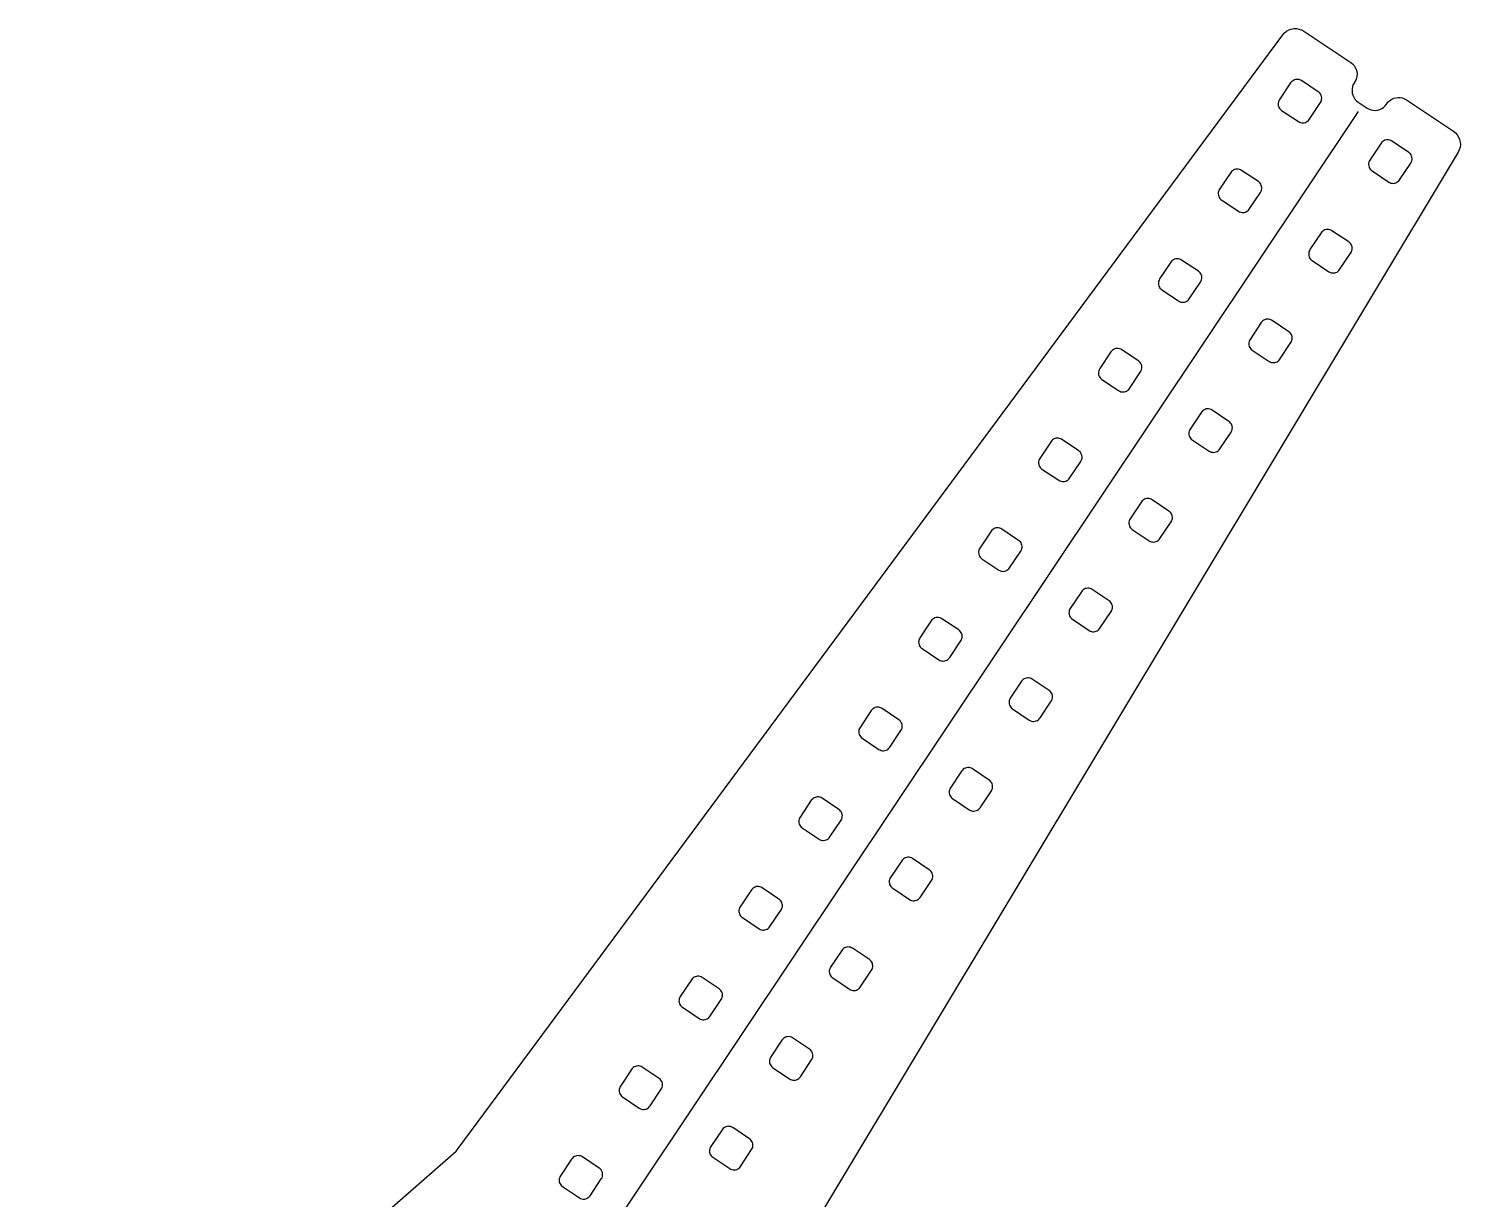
# Model space of a CAD drawing. Header units: millimetres. Extents: x -634 to 510, y -334 to 258.
# Drawn here: x -338 to -153.6, y 107 to 257.7 of the extents above; entities that cross this region are included whole.
import ezdxf

# ---------------------------------------------------------------- set-up
doc = ezdxf.new("R2010")
doc.units = ezdxf.units.MM
doc.layers.add('LED_STRIP', color=30, linetype='Continuous')
doc.layers.add('OUTLINE', color=7, linetype='Continuous')

msp = doc.modelspace()

# ---------------------------------------------------------------- linework, layer by layer
at = {"layer": 'LED_STRIP'}
msp.add_lwpolyline([(-318.92, 19.33), (-166.75, 247.07)], dxfattribs=at)
at = {"layer": 'OUTLINE'}
msp.add_lwpolyline([(-337.99, 65.01), (-282.95, 113.21), (-282.8, 113.36), (-282.66, 113.53), (-176.5, 256.94), (-176.28, 257.19), (-176.02, 257.4), (-175.72, 257.57), (-175.4, 257.68), (-175.07, 257.74), (-174.73, 257.74), (-174.4, 257.68), (-174.08, 257.57), (-173.78, 257.41), (-167.73, 253.36), (-167.5, 253.19), (-167.31, 252.98), (-167.15, 252.74), (-167.04, 252.48), (-166.96, 252.21), (-166.92, 251.93), (-166.94, 251.64), (-166.99, 251.37), (-167.09, 251.1), (-167.23, 250.85), (-167.27, 250.79), (-167.41, 250.54), (-167.51, 250.28), (-167.56, 250), (-167.57, 249.72), (-167.54, 249.43), (-167.46, 249.16), (-167.34, 248.9), (-167.19, 248.67), (-166.99, 248.46), (-166.77, 248.28), (-165.62, 247.51), (-165.37, 247.38), (-165.11, 247.28), (-164.83, 247.22), (-164.54, 247.21), (-164.26, 247.24), (-163.99, 247.32), (-163.73, 247.44), (-163.5, 247.6), (-163.29, 247.79), (-163.11, 248.01), (-163.07, 248.08), (-162.9, 248.3), (-162.69, 248.49), (-162.45, 248.65), (-162.19, 248.77), (-161.92, 248.84), (-161.64, 248.88), (-161.35, 248.87), (-161.08, 248.81), (-160.81, 248.71), (-160.56, 248.57), (-154.5, 244.53), (-154.24, 244.32), (-154.02, 244.06), (-153.84, 243.78), (-153.71, 243.46), (-153.63, 243.13), (-153.62, 242.8), (-153.66, 242.46), (-153.75, 242.14), (-153.9, 241.83), (-245.77, 88.88)], dxfattribs=at)
for points in [[(-177.08, 248.01), (-177.06, 247.85), (-177.02, 247.7), (-176.95, 247.56), (-176.86, 247.43), (-176.76, 247.31), (-176.63, 247.21), (-174.47, 245.77), (-174.34, 245.69), (-174.19, 245.64), (-174.03, 245.61), (-173.88, 245.6), (-173.72, 245.62), (-173.57, 245.66), (-173.43, 245.73), (-173.3, 245.82), (-173.18, 245.92), (-173.09, 246.05), (-171.64, 248.21), (-171.56, 248.34), (-171.51, 248.49), (-171.48, 248.65), (-171.47, 248.8), (-171.49, 248.96), (-171.53, 249.11), (-171.6, 249.25), (-171.69, 249.38), (-171.79, 249.5), (-171.92, 249.59), (-174.08, 251.04), (-174.22, 251.12), (-174.36, 251.17), (-174.52, 251.2), (-174.67, 251.21), (-174.83, 251.19), (-174.98, 251.15), (-175.12, 251.08), (-175.25, 250.99), (-175.37, 250.89), (-175.47, 250.76), (-176.91, 248.6), (-176.99, 248.46), (-177.04, 248.32), (-177.07, 248.16), (-177.08, 248.01)], [(-165.44, 240.23), (-165.42, 240.07), (-165.38, 239.92), (-165.31, 239.78), (-165.22, 239.65), (-165.12, 239.53), (-164.99, 239.44), (-162.83, 237.99), (-162.7, 237.92), (-162.55, 237.86), (-162.39, 237.83), (-162.24, 237.82), (-162.08, 237.84), (-161.93, 237.89), (-161.79, 237.95), (-161.66, 238.04), (-161.54, 238.14), (-161.45, 238.27), (-160, 240.43), (-159.92, 240.57), (-159.87, 240.71), (-159.84, 240.87), (-159.83, 241.02), (-159.85, 241.18), (-159.89, 241.33), (-159.96, 241.47), (-160.05, 241.6), (-160.15, 241.72), (-160.28, 241.82), (-162.44, 243.26), (-162.58, 243.34), (-162.72, 243.39), (-162.88, 243.42), (-163.03, 243.43), (-163.19, 243.41), (-163.34, 243.37), (-163.48, 243.3), (-163.61, 243.22), (-163.73, 243.11), (-163.83, 242.99), (-165.27, 240.82), (-165.35, 240.69), (-165.4, 240.54), (-165.43, 240.39), (-165.44, 240.23)], [(-184.78, 236.3), (-184.73, 236.15), (-184.67, 236.01), (-184.58, 235.88), (-184.47, 235.76), (-184.35, 235.67), (-182.19, 234.22), (-182.05, 234.15), (-181.9, 234.09), (-181.75, 234.06), (-181.59, 234.05), (-181.44, 234.07), (-181.29, 234.12), (-181.14, 234.18), (-181.01, 234.27), (-180.9, 234.37), (-180.8, 234.5), (-179.36, 236.66), (-179.28, 236.8), (-179.23, 236.94), (-179.2, 237.1), (-179.19, 237.25), (-179.21, 237.41), (-179.25, 237.56), (-179.32, 237.7), (-179.4, 237.83), (-179.51, 237.95), (-179.63, 238.05), (-181.8, 239.49), (-181.93, 239.57), (-182.08, 239.62), (-182.23, 239.65), (-182.39, 239.66), (-182.55, 239.64), (-182.7, 239.6), (-182.84, 239.53), (-182.97, 239.45), (-183.09, 239.34), (-183.18, 239.22), (-184.63, 237.05), (-184.7, 236.92), (-184.76, 236.77), (-184.79, 236.62), (-184.79, 236.46), (-184.78, 236.3)], [(-173.15, 228.68), (-173.14, 228.52), (-173.09, 228.37), (-173.03, 228.23), (-172.94, 228.1), (-172.83, 227.99), (-172.71, 227.89), (-170.55, 226.44), (-170.41, 226.37), (-170.26, 226.31), (-170.11, 226.28), (-169.95, 226.28), (-169.8, 226.29), (-169.65, 226.34), (-169.5, 226.4), (-169.37, 226.49), (-169.26, 226.6), (-169.16, 226.72), (-167.72, 228.88), (-167.64, 229.02), (-167.59, 229.17), (-167.56, 229.32), (-167.55, 229.48), (-167.57, 229.63), (-167.61, 229.78), (-167.68, 229.93), (-167.76, 230.06), (-167.87, 230.17), (-167.99, 230.27), (-170.15, 231.71), (-170.29, 231.79), (-170.44, 231.84), (-170.59, 231.87), (-170.75, 231.88), (-170.91, 231.86), (-171.06, 231.82), (-171.2, 231.75), (-171.33, 231.67), (-171.44, 231.56), (-171.54, 231.44), (-172.99, 229.28), (-173.06, 229.14), (-173.12, 228.99), (-173.15, 228.84), (-173.15, 228.68)], [(-192.51, 224.91), (-192.49, 224.75), (-192.45, 224.6), (-192.38, 224.46), (-192.3, 224.33), (-192.19, 224.22), (-192.07, 224.12), (-189.91, 222.67), (-189.77, 222.6), (-189.62, 222.54), (-189.47, 222.51), (-189.31, 222.51), (-189.15, 222.52), (-189, 222.57), (-188.86, 222.63), (-188.73, 222.72), (-188.62, 222.83), (-188.52, 222.95), (-187.07, 225.11), (-187, 225.25), (-186.94, 225.4), (-186.91, 225.55), (-186.91, 225.71), (-186.92, 225.86), (-186.97, 226.01), (-187.03, 226.16), (-187.12, 226.29), (-187.23, 226.4), (-187.35, 226.5), (-189.51, 227.94), (-189.65, 228.02), (-189.8, 228.07), (-189.95, 228.1), (-190.11, 228.11), (-190.26, 228.09), (-190.41, 228.05), (-190.56, 227.98), (-190.69, 227.9), (-190.8, 227.79), (-190.9, 227.67), (-192.34, 225.51), (-192.42, 225.37), (-192.47, 225.22), (-192.5, 225.07), (-192.51, 224.91)], [(-180.85, 216.98), (-180.81, 216.83), (-180.74, 216.68), (-180.66, 216.55), (-180.55, 216.44), (-180.43, 216.34), (-178.26, 214.9), (-178.13, 214.82), (-177.98, 214.76), (-177.83, 214.73), (-177.67, 214.73), (-177.51, 214.75), (-177.36, 214.79), (-177.22, 214.85), (-177.09, 214.94), (-176.97, 215.05), (-176.88, 215.17), (-175.43, 217.33), (-175.36, 217.47), (-175.3, 217.62), (-175.27, 217.77), (-175.27, 217.93), (-175.28, 218.08), (-175.33, 218.24), (-175.39, 218.38), (-175.48, 218.51), (-175.59, 218.62), (-175.71, 218.72), (-177.87, 220.17), (-178.01, 220.24), (-178.16, 220.3), (-178.31, 220.33), (-178.47, 220.33), (-178.62, 220.31), (-178.77, 220.27), (-178.92, 220.21), (-179.05, 220.12), (-179.16, 220.01), (-179.26, 219.89), (-180.7, 217.73), (-180.78, 217.59), (-180.83, 217.44), (-180.86, 217.29), (-180.87, 217.13), (-180.85, 216.98)], [(-200.23, 213.36), (-200.21, 213.21), (-200.17, 213.06), (-200.1, 212.91), (-200.01, 212.78), (-199.91, 212.67), (-199.78, 212.57), (-197.62, 211.13), (-197.48, 211.05), (-197.34, 210.99), (-197.18, 210.96), (-197.03, 210.96), (-196.87, 210.98), (-196.72, 211.02), (-196.58, 211.08), (-196.45, 211.17), (-196.33, 211.28), (-196.23, 211.4), (-194.79, 213.56), (-194.71, 213.7), (-194.66, 213.85), (-194.63, 214), (-194.62, 214.16), (-194.64, 214.31), (-194.68, 214.47), (-194.75, 214.61), (-194.84, 214.74), (-194.94, 214.85), (-195.07, 214.95), (-197.23, 216.39), (-197.36, 216.47), (-197.51, 216.53), (-197.67, 216.56), (-197.82, 216.56), (-197.98, 216.54), (-198.13, 216.5), (-198.27, 216.44), (-198.4, 216.35), (-198.52, 216.24), (-198.61, 216.12), (-200.06, 213.96), (-200.14, 213.82), (-200.19, 213.67), (-200.22, 213.52), (-200.23, 213.36)], [(-188.59, 205.58), (-188.57, 205.43), (-188.53, 205.28), (-188.46, 205.13), (-188.37, 205), (-188.27, 204.89), (-188.14, 204.79), (-185.98, 203.35), (-185.84, 203.27), (-185.7, 203.22), (-185.54, 203.19), (-185.39, 203.18), (-185.23, 203.2), (-185.08, 203.24), (-184.94, 203.31), (-184.81, 203.39), (-184.69, 203.5), (-184.59, 203.62), (-183.15, 205.79), (-183.07, 205.92), (-183.02, 206.07), (-182.99, 206.22), (-182.98, 206.38), (-183, 206.54), (-183.04, 206.69), (-183.11, 206.83), (-183.2, 206.96), (-183.3, 207.08), (-183.43, 207.17), (-185.59, 208.62), (-185.72, 208.69), (-185.87, 208.75), (-186.03, 208.78), (-186.18, 208.78), (-186.34, 208.77), (-186.49, 208.72), (-186.63, 208.66), (-186.76, 208.57), (-186.88, 208.46), (-186.97, 208.34), (-188.42, 206.18), (-188.5, 206.04), (-188.55, 205.9), (-188.58, 205.74), (-188.59, 205.58)], [(-207.92, 201.66), (-207.88, 201.51), (-207.82, 201.36), (-207.73, 201.23), (-207.62, 201.12), (-207.5, 201.02), (-205.34, 199.58), (-205.2, 199.5), (-205.05, 199.45), (-204.9, 199.42), (-204.74, 199.41), (-204.59, 199.43), (-204.44, 199.47), (-204.29, 199.54), (-204.16, 199.62), (-204.05, 199.73), (-203.95, 199.85), (-202.51, 202.02), (-202.43, 202.15), (-202.38, 202.3), (-202.34, 202.45), (-202.34, 202.61), (-202.36, 202.77), (-202.4, 202.92), (-202.47, 203.06), (-202.55, 203.19), (-202.66, 203.31), (-202.78, 203.4), (-204.94, 204.85), (-205.08, 204.92), (-205.23, 204.98), (-205.38, 205.01), (-205.54, 205.01), (-205.69, 205), (-205.85, 204.95), (-205.99, 204.89), (-206.12, 204.8), (-206.23, 204.69), (-206.33, 204.57), (-207.78, 202.41), (-207.85, 202.27), (-207.91, 202.12), (-207.94, 201.97), (-207.94, 201.81), (-207.92, 201.66)], [(-196.28, 193.88), (-196.24, 193.73), (-196.18, 193.59), (-196.09, 193.46), (-195.98, 193.34), (-195.86, 193.24), (-193.7, 191.8), (-193.56, 191.72), (-193.41, 191.67), (-193.26, 191.64), (-193.1, 191.63), (-192.95, 191.65), (-192.8, 191.69), (-192.65, 191.76), (-192.52, 191.85), (-192.41, 191.95), (-192.31, 192.08), (-190.87, 194.24), (-190.79, 194.37), (-190.73, 194.52), (-190.7, 194.68), (-190.7, 194.83), (-190.72, 194.99), (-190.76, 195.14), (-190.82, 195.28), (-190.91, 195.41), (-191.02, 195.53), (-191.14, 195.62), (-193.3, 197.07), (-193.44, 197.15), (-193.59, 197.2), (-193.74, 197.23), (-193.9, 197.24), (-194.05, 197.22), (-194.21, 197.18), (-194.35, 197.11), (-194.48, 197.02), (-194.59, 196.92), (-194.69, 196.79), (-196.13, 194.63), (-196.21, 194.49), (-196.27, 194.35), (-196.3, 194.19), (-196.3, 194.04), (-196.28, 193.88)], [(-215.64, 190.11), (-215.6, 189.96), (-215.53, 189.82), (-215.45, 189.69), (-215.34, 189.57), (-215.22, 189.47), (-213.05, 188.03), (-212.92, 187.95), (-212.77, 187.9), (-212.62, 187.87), (-212.46, 187.86), (-212.3, 187.88), (-212.15, 187.92), (-212.01, 187.99), (-211.88, 188.08), (-211.76, 188.18), (-211.67, 188.31), (-210.22, 190.47), (-210.15, 190.6), (-210.09, 190.75), (-210.06, 190.9), (-210.05, 191.06), (-210.07, 191.22), (-210.12, 191.37), (-210.18, 191.51), (-210.27, 191.64), (-210.38, 191.76), (-210.5, 191.85), (-212.66, 193.3), (-212.8, 193.38), (-212.94, 193.43), (-213.1, 193.46), (-213.26, 193.47), (-213.41, 193.45), (-213.56, 193.41), (-213.7, 193.34), (-213.83, 193.25), (-213.95, 193.15), (-214.05, 193.02), (-215.49, 190.86), (-215.57, 190.72), (-215.62, 190.58), (-215.65, 190.42), (-215.66, 190.27), (-215.64, 190.11)], [(-204.02, 182.49), (-204, 182.33), (-203.96, 182.18), (-203.89, 182.04), (-203.81, 181.91), (-203.7, 181.79), (-203.58, 181.7), (-201.41, 180.25), (-201.28, 180.17), (-201.13, 180.12), (-200.98, 180.09), (-200.82, 180.08), (-200.66, 180.1), (-200.51, 180.14), (-200.37, 180.21), (-200.24, 180.3), (-200.12, 180.4), (-200.03, 180.53), (-198.58, 182.69), (-198.51, 182.83), (-198.45, 182.97), (-198.42, 183.13), (-198.41, 183.28), (-198.43, 183.44), (-198.48, 183.59), (-198.54, 183.73), (-198.63, 183.86), (-198.73, 183.98), (-198.86, 184.08), (-201.02, 185.52), (-201.16, 185.6), (-201.3, 185.65), (-201.46, 185.68), (-201.61, 185.69), (-201.77, 185.67), (-201.92, 185.63), (-202.06, 185.56), (-202.19, 185.47), (-202.31, 185.37), (-202.41, 185.24), (-203.85, 183.08), (-203.93, 182.95), (-203.98, 182.8), (-204.01, 182.64), (-204.02, 182.49)], [(-223.38, 178.72), (-223.36, 178.56), (-223.31, 178.41), (-223.25, 178.27), (-223.16, 178.14), (-223.06, 178.02), (-222.93, 177.93), (-220.77, 176.48), (-220.63, 176.4), (-220.49, 176.35), (-220.33, 176.32), (-220.18, 176.31), (-220.02, 176.33), (-219.87, 176.37), (-219.73, 176.44), (-219.6, 176.53), (-219.48, 176.63), (-219.38, 176.76), (-217.94, 178.92), (-217.86, 179.06), (-217.81, 179.2), (-217.78, 179.36), (-217.77, 179.51), (-217.79, 179.67), (-217.83, 179.82), (-217.9, 179.96), (-217.98, 180.09), (-218.09, 180.21), (-218.21, 180.31), (-220.38, 181.75), (-220.51, 181.83), (-220.66, 181.88), (-220.81, 181.91), (-220.97, 181.92), (-221.13, 181.9), (-221.28, 181.86), (-221.42, 181.79), (-221.55, 181.7), (-221.67, 181.6), (-221.76, 181.47), (-223.21, 179.31), (-223.28, 179.18), (-223.34, 179.03), (-223.37, 178.87), (-223.38, 178.72)], [(-211.72, 170.78), (-211.67, 170.63), (-211.61, 170.49), (-211.52, 170.36), (-211.41, 170.24), (-211.29, 170.15), (-209.13, 168.7), (-208.99, 168.63), (-208.85, 168.57), (-208.69, 168.54), (-208.53, 168.54), (-208.38, 168.55), (-208.23, 168.6), (-208.09, 168.66), (-207.96, 168.75), (-207.84, 168.86), (-207.74, 168.98), (-206.3, 171.14), (-206.22, 171.28), (-206.17, 171.42), (-206.14, 171.58), (-206.13, 171.74), (-206.15, 171.89), (-206.19, 172.04), (-206.26, 172.18), (-206.34, 172.32), (-206.45, 172.43), (-206.57, 172.53), (-208.74, 173.97), (-208.87, 174.05), (-209.02, 174.1), (-209.17, 174.13), (-209.33, 174.14), (-209.49, 174.12), (-209.64, 174.08), (-209.78, 174.01), (-209.91, 173.93), (-210.03, 173.82), (-210.12, 173.7), (-211.57, 171.53), (-211.64, 171.4), (-211.7, 171.25), (-211.73, 171.1), (-211.74, 170.94), (-211.72, 170.78)], [(-231.07, 167.01), (-231.03, 166.86), (-230.97, 166.72), (-230.88, 166.59), (-230.77, 166.47), (-230.65, 166.38), (-228.49, 164.93), (-228.35, 164.86), (-228.2, 164.8), (-228.05, 164.77), (-227.89, 164.77), (-227.74, 164.78), (-227.58, 164.83), (-227.44, 164.89), (-227.31, 164.98), (-227.2, 165.09), (-227.1, 165.21), (-225.66, 167.37), (-225.58, 167.51), (-225.52, 167.65), (-225.49, 167.81), (-225.49, 167.97), (-225.51, 168.12), (-225.55, 168.27), (-225.61, 168.41), (-225.7, 168.55), (-225.81, 168.66), (-225.93, 168.76), (-228.09, 170.2), (-228.23, 170.28), (-228.38, 170.33), (-228.53, 170.36), (-228.69, 170.37), (-228.84, 170.35), (-228.99, 170.31), (-229.14, 170.24), (-229.27, 170.16), (-229.38, 170.05), (-229.48, 169.93), (-230.92, 167.76), (-231, 167.63), (-231.06, 167.48), (-231.09, 167.33), (-231.09, 167.17), (-231.07, 167.01)], [(-219.43, 159.24), (-219.39, 159.08), (-219.32, 158.94), (-219.24, 158.81), (-219.13, 158.7), (-219.01, 158.6), (-216.85, 157.15), (-216.71, 157.08), (-216.56, 157.02), (-216.41, 156.99), (-216.25, 156.99), (-216.1, 157.01), (-215.94, 157.05), (-215.8, 157.11), (-215.67, 157.2), (-215.56, 157.31), (-215.46, 157.43), (-214.01, 159.59), (-213.94, 159.73), (-213.88, 159.88), (-213.85, 160.03), (-213.85, 160.19), (-213.87, 160.34), (-213.91, 160.49), (-213.97, 160.64), (-214.06, 160.77), (-214.17, 160.88), (-214.29, 160.98), (-216.45, 162.42), (-216.59, 162.5), (-216.74, 162.56), (-216.89, 162.59), (-217.05, 162.59), (-217.2, 162.57), (-217.35, 162.53), (-217.5, 162.47), (-217.63, 162.38), (-217.74, 162.27), (-217.84, 162.15), (-219.28, 159.99), (-219.36, 159.85), (-219.41, 159.7), (-219.45, 159.55), (-219.45, 159.39), (-219.43, 159.24)], [(-238.81, 155.62), (-238.79, 155.47), (-238.75, 155.31), (-238.68, 155.17), (-238.59, 155.04), (-238.49, 154.93), (-238.36, 154.83), (-236.2, 153.38), (-236.07, 153.31), (-235.92, 153.25), (-235.76, 153.22), (-235.61, 153.22), (-235.45, 153.24), (-235.3, 153.28), (-235.16, 153.34), (-235.03, 153.43), (-234.91, 153.54), (-234.82, 153.66), (-233.37, 155.82), (-233.29, 155.96), (-233.24, 156.11), (-233.21, 156.26), (-233.2, 156.42), (-233.22, 156.57), (-233.26, 156.72), (-233.33, 156.87), (-233.42, 157), (-233.52, 157.11), (-233.65, 157.21), (-235.81, 158.65), (-235.95, 158.73), (-236.09, 158.78), (-236.25, 158.82), (-236.4, 158.82), (-236.56, 158.8), (-236.71, 158.76), (-236.85, 158.69), (-236.98, 158.61), (-237.1, 158.5), (-237.2, 158.38), (-238.64, 156.22), (-238.72, 156.08), (-238.77, 155.93), (-238.8, 155.78), (-238.81, 155.62)], [(-227.17, 147.84), (-227.15, 147.69), (-227.11, 147.54), (-227.04, 147.39), (-226.95, 147.26), (-226.85, 147.15), (-226.72, 147.05), (-224.56, 145.61), (-224.43, 145.53), (-224.28, 145.48), (-224.12, 145.45), (-223.97, 145.44), (-223.81, 145.46), (-223.66, 145.5), (-223.52, 145.57), (-223.39, 145.65), (-223.27, 145.76), (-223.18, 145.88), (-221.73, 148.04), (-221.65, 148.18), (-221.6, 148.33), (-221.57, 148.48), (-221.56, 148.64), (-221.58, 148.8), (-221.62, 148.95), (-221.69, 149.09), (-221.78, 149.22), (-221.88, 149.33), (-222.01, 149.43), (-224.17, 150.88), (-224.31, 150.95), (-224.45, 151.01), (-224.61, 151.04), (-224.76, 151.04), (-224.92, 151.03), (-225.07, 150.98), (-225.21, 150.92), (-225.34, 150.83), (-225.46, 150.72), (-225.56, 150.6), (-227, 148.44), (-227.08, 148.3), (-227.13, 148.15), (-227.16, 148), (-227.17, 147.84)], [(-246.52, 144.07), (-246.51, 143.92), (-246.46, 143.77), (-246.4, 143.62), (-246.31, 143.49), (-246.2, 143.38), (-246.08, 143.28), (-243.92, 141.84), (-243.78, 141.76), (-243.63, 141.71), (-243.48, 141.67), (-243.32, 141.67), (-243.17, 141.69), (-243.02, 141.73), (-242.87, 141.8), (-242.74, 141.88), (-242.63, 141.99), (-242.53, 142.11), (-241.09, 144.27), (-241.01, 144.41), (-240.96, 144.56), (-240.93, 144.71), (-240.92, 144.87), (-240.94, 145.02), (-240.98, 145.18), (-241.05, 145.32), (-241.13, 145.45), (-241.24, 145.56), (-241.36, 145.66), (-243.53, 147.11), (-243.66, 147.18), (-243.81, 147.24), (-243.96, 147.27), (-244.12, 147.27), (-244.28, 147.26), (-244.43, 147.21), (-244.57, 147.15), (-244.7, 147.06), (-244.82, 146.95), (-244.91, 146.83), (-246.36, 144.67), (-246.43, 144.53), (-246.49, 144.38), (-246.52, 144.23), (-246.52, 144.07)], [(-234.87, 136.14), (-234.82, 135.99), (-234.76, 135.85), (-234.67, 135.72), (-234.56, 135.6), (-234.44, 135.5), (-232.28, 134.06), (-232.14, 133.98), (-231.99, 133.93), (-231.84, 133.9), (-231.68, 133.89), (-231.53, 133.91), (-231.38, 133.95), (-231.23, 134.02), (-231.1, 134.1), (-230.99, 134.21), (-230.89, 134.33), (-229.45, 136.5), (-229.37, 136.63), (-229.32, 136.78), (-229.29, 136.93), (-229.28, 137.09), (-229.3, 137.25), (-229.34, 137.4), (-229.41, 137.54), (-229.49, 137.67), (-229.6, 137.79), (-229.72, 137.88), (-231.88, 139.33), (-232.02, 139.4), (-232.17, 139.46), (-232.32, 139.49), (-232.48, 139.5), (-232.64, 139.48), (-232.79, 139.43), (-232.93, 139.37), (-233.06, 139.28), (-233.17, 139.18), (-233.27, 139.05), (-234.72, 136.89), (-234.79, 136.75), (-234.85, 136.61), (-234.88, 136.45), (-234.88, 136.3), (-234.87, 136.14)], [(-254.24, 132.52), (-254.22, 132.37), (-254.18, 132.22), (-254.11, 132.08), (-254.03, 131.95), (-253.92, 131.83), (-253.8, 131.73), (-251.64, 130.29), (-251.5, 130.21), (-251.35, 130.16), (-251.2, 130.13), (-251.04, 130.12), (-250.88, 130.14), (-250.73, 130.18), (-250.59, 130.25), (-250.46, 130.33), (-250.35, 130.44), (-250.25, 130.56), (-248.8, 132.73), (-248.73, 132.86), (-248.67, 133.01), (-248.64, 133.16), (-248.64, 133.32), (-248.65, 133.48), (-248.7, 133.63), (-248.76, 133.77), (-248.85, 133.9), (-248.96, 134.02), (-249.08, 134.11), (-251.24, 135.56), (-251.38, 135.63), (-251.53, 135.69), (-251.68, 135.72), (-251.84, 135.73), (-251.99, 135.71), (-252.14, 135.66), (-252.29, 135.6), (-252.42, 135.51), (-252.53, 135.4), (-252.63, 135.28), (-254.07, 133.12), (-254.15, 132.98), (-254.2, 132.84), (-254.23, 132.68), (-254.24, 132.52)], [(-242.58, 124.59), (-242.54, 124.44), (-242.47, 124.3), (-242.39, 124.17), (-242.28, 124.05), (-242.16, 123.95), (-239.99, 122.51), (-239.86, 122.43), (-239.71, 122.38), (-239.56, 122.35), (-239.4, 122.34), (-239.24, 122.36), (-239.09, 122.4), (-238.95, 122.47), (-238.82, 122.56), (-238.7, 122.66), (-238.61, 122.79), (-237.16, 124.95), (-237.08, 125.1), (-237.02, 125.27), (-237, 125.44), (-237, 125.61), (-237.03, 125.78), (-237.1, 125.95), (-237.19, 126.09), (-237.3, 126.23), (-237.44, 126.34), (-239.6, 127.78), (-239.75, 127.86), (-239.92, 127.92), (-240.09, 127.95), (-240.27, 127.94), (-240.44, 127.91), (-240.6, 127.84), (-240.75, 127.75), (-240.88, 127.64), (-240.99, 127.5), (-242.43, 125.34), (-242.51, 125.2), (-242.56, 125.06), (-242.59, 124.9), (-242.6, 124.75), (-242.58, 124.59)], [(-261.94, 120.82), (-261.9, 120.67), (-261.83, 120.53), (-261.74, 120.4), (-261.64, 120.28), (-261.51, 120.18), (-259.35, 118.74), (-259.21, 118.66), (-259.07, 118.61), (-258.91, 118.58), (-258.76, 118.57), (-258.6, 118.59), (-258.45, 118.63), (-258.31, 118.7), (-258.18, 118.79), (-258.06, 118.89), (-257.96, 119.02), (-256.52, 121.18), (-256.44, 121.31), (-256.39, 121.46), (-256.36, 121.62), (-256.35, 121.77), (-256.37, 121.93), (-256.41, 122.08), (-256.48, 122.22), (-256.57, 122.35), (-256.67, 122.47), (-256.8, 122.56), (-258.96, 124.01), (-259.09, 124.09), (-259.24, 124.14), (-259.4, 124.17), (-259.55, 124.18), (-259.71, 124.16), (-259.86, 124.12), (-260, 124.05), (-260.13, 123.96), (-260.25, 123.86), (-260.34, 123.73), (-261.79, 121.57), (-261.87, 121.43), (-261.92, 121.29), (-261.95, 121.13), (-261.96, 120.98), (-261.94, 120.82)], [(-250.3, 113.04), (-250.26, 112.89), (-250.19, 112.75), (-250.1, 112.62), (-250, 112.5), (-249.87, 112.41), (-247.71, 110.96), (-247.57, 110.89), (-247.43, 110.83), (-247.27, 110.8), (-247.12, 110.79), (-246.96, 110.81), (-246.81, 110.86), (-246.67, 110.92), (-246.54, 111.01), (-246.42, 111.11), (-246.32, 111.24), (-244.88, 113.4), (-244.8, 113.54), (-244.75, 113.68), (-244.72, 113.84), (-244.71, 113.99), (-244.73, 114.15), (-244.77, 114.3), (-244.84, 114.44), (-244.93, 114.57), (-245.03, 114.69), (-245.16, 114.79), (-247.32, 116.23), (-247.45, 116.31), (-247.6, 116.36), (-247.76, 116.39), (-247.91, 116.4), (-248.07, 116.38), (-248.22, 116.34), (-248.36, 116.27), (-248.49, 116.19), (-248.61, 116.08), (-248.7, 115.96), (-250.15, 113.79), (-250.23, 113.66), (-250.28, 113.51), (-250.31, 113.36), (-250.32, 113.2), (-250.3, 113.04)], [(-269.67, 109.43), (-269.65, 109.27), (-269.61, 109.12), (-269.55, 108.98), (-269.46, 108.85), (-269.35, 108.73), (-269.23, 108.64), (-267.07, 107.19), (-266.92, 107.11), (-266.75, 107.05), (-266.58, 107.03), (-266.4, 107.03), (-266.23, 107.06), (-266.07, 107.13), (-265.92, 107.22), (-265.79, 107.33), (-265.68, 107.47), (-264.24, 109.63), (-264.15, 109.78), (-264.1, 109.95), (-264.07, 110.12), (-264.07, 110.29), (-264.11, 110.47), (-264.17, 110.63), (-264.26, 110.78), (-264.38, 110.91), (-264.51, 111.02), (-266.67, 112.46), (-266.81, 112.54), (-266.96, 112.59), (-267.11, 112.62), (-267.27, 112.63), (-267.42, 112.61), (-267.58, 112.57), (-267.72, 112.5), (-267.85, 112.42), (-267.96, 112.31), (-268.06, 112.19), (-269.51, 110.02), (-269.58, 109.89), (-269.64, 109.74), (-269.67, 109.59), (-269.67, 109.43)]]:
    msp.add_lwpolyline(points, close=True, dxfattribs=at)

doc.saveas('drawing.dxf')
